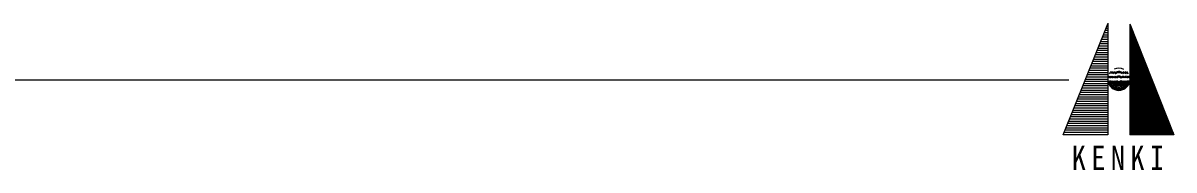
# Model space of a CAD drawing. Units: millimetres, scale not verified. Extents: x -203 to 205, y -142 to 143.
# Drawn here: x -97.7 to 6.3, y 130.1 to 143.4 of the extents above; entities that cross this region are included whole.
import ezdxf

# ---------------------------------------------------------------- set-up
doc = ezdxf.new("R2010")
doc.units = ezdxf.units.MM
doc.header["$LTSCALE"] = 0.5
doc.layers.add('0-0_0-0', color=7, linetype='Continuous')
doc.styles.add('ＭＳ ゴシック', font='')
doc.styles.get('ＭＳ ゴシック').set_extended_font_data('MS Gothic')

msp = doc.modelspace()

# ---------------------------------------------------------------- linework, layer by layer
at = {"layer": '0-0_0-0'}
for p, q in [((-3.7207, 133.2725), (0.3037, 143.2989)), ((0.2591, 142.6725), (0.059, 142.6725)), ((0.2591, 142.8725), (0.1243, 142.8725)), ((0.2811, 143.0724), (0.2027, 143.0724)), ((0.3045, 143.3568), (0.3045, 133.2725)), ((2.2817, 143.2989), (6.2854, 133.2725)), ((2.3046, 143.2221), (2.3046, 133.2725)), ((2.4045, 142.9887), (2.4045, 133.2788)), ((2.5045, 142.743), (2.5045, 133.2725)), ((0.2591, 141.6725), (-0.333, 141.6725)), ((0.2591, 141.8725), (-0.2546, 141.8725)), ((0.2591, 142.0725), (-0.1893, 142.0725)), ((0.2591, 142.2725), (-0.0978, 142.2725)), ((0.2591, 142.4725), (-0.0194, 142.4725)), ((2.6045, 142.4973), (2.6045, 133.2725)), ((2.7046, 142.2393), (2.7046, 133.2725)), ((2.8045, 141.9936), (2.8045, 133.2788)), ((2.9045, 141.7601), (2.9045, 133.2725)), ((0.2591, 140.4725), (-0.8295, 140.4725)), ((0.2591, 140.6725), (-0.7381, 140.6725)), ((0.2591, 140.8725), (-0.6466, 140.8725)), ((0.2591, 141.0725), (-0.5813, 141.0725)), ((0.2591, 141.2725), (-0.4898, 141.2725)), ((0.2591, 141.4725), (-0.4114, 141.4725)), ((3.0046, 141.4653), (3.0046, 133.2725)), ((3.1045, 141.2073), (3.1045, 133.2725)), ((3.2045, 140.9616), (3.2045, 133.2788)), ((3.3046, 140.7158), (3.3046, 133.2725)), ((3.4045, 140.4701), (3.4045, 133.2725)), ((0.2591, 139.4725), (-1.2209, 139.4725)), ((0.2591, 139.6725), (-1.1437, 139.6725)), ((0.2591, 139.8725), (-1.0408, 139.8725)), ((0.2591, 140.0725), (-0.9894, 140.0725)), ((0.2591, 140.2725), (-0.8949, 140.2725)), ((3.5046, 140.2121), (3.5046, 133.2725)), ((3.6045, 139.9664), (3.6045, 133.2725)), ((3.7045, 139.6961), (3.7045, 133.2788)), ((3.8046, 139.4381), (3.8046, 133.2725)), ((0.2591, 138.4725), (-1.6197, 138.4725)), ((0.2591, 138.6725), (-1.5425, 138.6725)), ((0.2591, 138.8725), (-1.4653, 138.8725)), ((0.2591, 139.0725), (-1.3881, 139.0725)), ((0.2591, 139.2725), (-1.2981, 139.2725)), ((3.9045, 139.1982), (3.9045, 133.2725)), ((4.0046, 138.9234), (4.0046, 133.2725)), ((4.1045, 138.7035), (4.1045, 133.2725)), ((4.2045, 138.4471), (4.2045, 133.2788)), ((0.2591, 137.4725), (-2.0184, 137.4725)), ((0.2591, 137.6725), (-1.9412, 137.6725)), ((0.2591, 137.8725), (-1.864, 137.8725)), ((0.2591, 138.0725), (-1.7869, 138.0725)), ((0.2591, 138.2725), (-1.6968, 138.2725)), ((4.3046, 138.1906), (4.3046, 133.2788)), ((4.4046, 137.9524), (4.4046, 133.2725)), ((4.5046, 137.6776), (4.5046, 133.2788)), ((4.6045, 137.4761), (4.6045, 133.2725)), ((0.2591, 136.4725), (-2.436, 136.4725)), ((0.2591, 136.6725), (-2.3568, 136.6725)), ((0.2591, 136.8725), (-2.2774, 136.8725)), ((0.2591, 137.0725), (-2.1856, 137.0725)), ((0.2591, 137.2725), (-2.1084, 137.2725)), ((4.7045, 137.1622), (4.7045, 133.2725)), ((4.8046, 136.9329), (4.8046, 133.2725)), ((4.9046, 136.6463), (4.9046, 133.2788)), ((5.0045, 136.4742), (5.0045, 133.2725)), ((0.2591, 135.2725), (-2.912, 135.2725)), ((0.2591, 135.4725), (-2.8327, 135.4725)), ((0.2591, 135.6725), (-2.7533, 135.6725)), ((0.2591, 135.8725), (-2.6872, 135.8725)), ((0.2591, 136.0725), (-2.5947, 136.0725)), ((0.2591, 136.2725), (-2.5154, 136.2725)), ((5.1045, 136.2163), (5.1045, 133.2725)), ((5.2045, 135.9296), (5.2045, 133.2775)), ((5.3046, 135.6716), (5.3046, 133.2731)), ((5.4046, 135.4709), (5.4046, 133.2775)), ((0.2591, 134.2725), (-3.3218, 134.2725)), ((0.2591, 134.4725), (-3.2425, 134.4725)), ((0.2591, 134.6725), (-3.1632, 134.6725)), ((0.2591, 134.8725), (-3.0773, 134.8725)), ((0.2591, 135.0725), (-3.0045, 135.0725)), ((5.5045, 135.1556), (5.5045, 133.2775)), ((5.6045, 134.9262), (5.6045, 133.2731)), ((5.7045, 134.6396), (5.7045, 133.2775)), ((5.8046, 134.3816), (5.8046, 133.2731)), ((0.3045, 133.2725), (-3.7207, 133.2725)), ((0.2591, 133.4725), (-3.6415, 133.4725)), ((0.2591, 133.6725), (-3.5465, 133.6725)), ((0.2591, 133.8725), (-3.4804, 133.8725)), ((0.2591, 134.0725), (-3.4011, 134.0725)), ((6.2854, 133.2725), (2.3046, 133.2725)), ((5.9046, 134.1952), (5.9046, 133.2731)), ((6.0045, 133.9516), (6.0045, 133.2775)), ((6.1046, 133.6936), (6.1046, 133.2725)), ((6.2046, 133.4602), (6.2046, 133.2731))]:
    msp.add_line(p, q, dxfattribs=at)
at = {"layer": '0-0_0-0', "color": 3}
msp.add_line((-202.6523, 138.2208), (-3.2146, 138.2208), dxfattribs=at)
at = {"layer": '0-0_0-0'}
for radius, start, end in [(1, 173.45239, 174.23765), (1, 162.15756, 173.56423), (0.9, 161.0102, 173.56471), (1, 135.93258, 151.00967), (1, 149.7861, 149.92245), (0.8, 158.32231, 172.76014), (0.9, 129.24958, 147.25019), (0.7, 154.77958, 171.71357), (0.8, 118.96093, 140.77227), (0.6, 150.12666, 170.2801), (0.5, 143.23814, 167.59942), (0.7, 93.86473, 133.89312), (1, 64.28873, 115.22802), (0.4, 133.03225, 164.65682), (0.6, 121.79115, 123.08488), (0.6, 58.41756, 121.6706), (0.3, 19.77864, 161.34576), (0.2, 31.31593, 150.50839), (0.7, 46.85348, 93.85477), (0.4, 16.42581, 48.92078), (0.8, 38.91083, 61.17125), (0.5, 11.73039, 37.21171), (0.6, 9.72751, 29.972), (0.9, 34.45551, 51.04704), (0.7, 8.37691, 25.66255), (1, 30.73624, 44.43295), (0.8, 7.29781, 22.25677), (0.9, 6.84761, 19.12502), (1, 6.18272, 17.85071), (1, 185.70593, 354.27436), (0.9, 186.43528, 353.56739), (0.8, 187.16592, 352.93656), (0.7, 188.17669, 351.8991), (0.6, 189.48106, 349.94032), (0.5, 192.26367, 347.03778), (0.4, 195.45452, 344.75959), (0.3, 199.68225, 340.28662), (0.2, 211.20764, 329.32518)]:
    msp.add_arc((1.3046, 138.2723), radius, start, end, dxfattribs=at)

# ---------------------------------------------------------------- texts
at = {"layer": '0-0_0-0', "insert": (-2.9541, 130.0886), "char_height": 2.199, "attachment_point": 7, "style": 'ＭＳ ゴシック'}
msp.add_mtext('\\T1.39;\\W0.85;KENKI', dxfattribs=at)

doc.saveas('drawing.dxf')
